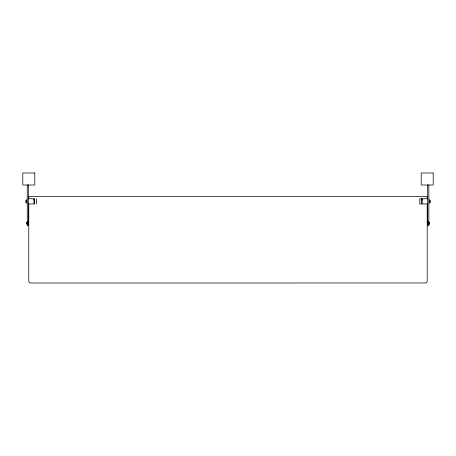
<?xml version="1.0" encoding="UTF-8"?>
<svg xmlns="http://www.w3.org/2000/svg" width="456" height="456" viewBox="0 0 456 456"><rect width="100%" height="100%" fill="white"/><g stroke="black" fill="none" stroke-linecap="round" stroke-linejoin="round"><path stroke-width="0.68" d="M34.189 199.654L34.16 200.161L34.126 199.021M421.971 199.021L421.937 200.161L421.908 199.654M34.16 199.66L34.189 199.266M28.517 198.782L34.035 198.782L34.035 203.986L28.517 203.986M427.58 198.782L422.062 198.782L422.062 203.986L427.58 203.986M26.049 202.35A2.85 1.18 0 0 1 26.049 201.951A2.85 2.839 0 0 1 26.049 200.982A2.85 1.659 0 0 1 26.049 200.418A2.844 1.174 0 0 0 26.049 200.817A2.85 2.839 0 0 0 26.049 201.786A2.85 1.659 0 0 0 26.049 202.35L26.824 202.35M421.908 199.266L421.937 199.66M429.37 199.386L429.37 203.382M428.834 184.851L428.834 225.766M428.617 221.183L428.617 225.184M427.58 184.851L427.58 225.783M427.198 198.73L427.198 196.599L28.768 196.599L28.768 198.73M427.198 203.695L427.198 280.999L426.742 282.412L425.881 282.976L30.335 282.999L29.224 282.412L28.768 280.999L28.768 203.695M36.349 198.782L36.349 203.986M34.285 198.782L34.285 203.986M28.517 184.851L28.517 225.783M27.48 221.183L27.48 225.184M27.263 184.851L27.263 225.766M26.727 199.386L26.727 203.382M34.798 173.001L22.8 173.001L22.8 184.999L34.798 184.999L34.798 173.001M433.2 173.001L421.202 173.001L421.202 184.999L433.2 184.999L433.2 173.001M421.811 198.782L419.748 198.782L419.748 203.986L421.811 203.986L421.811 198.782M429.295 224.152A2.85 1.659 0 0 0 429.295 223.582A2.85 2.839 0 0 0 429.295 222.613A2.844 1.174 0 0 0 429.295 222.214A2.85 1.659 0 0 1 429.295 222.779A2.85 2.839 0 0 1 429.295 223.748A2.85 1.18 0 0 1 429.295 224.152M430.048 202.35A2.85 1.659 0 0 0 430.048 201.786A2.85 2.839 0 0 0 430.048 200.817A2.844 1.174 0 0 0 430.048 200.418A2.85 1.659 0 0 1 430.048 200.982A2.85 2.839 0 0 1 430.048 201.951A2.85 1.18 0 0 1 430.048 202.35M26.801 223.582A2.85 1.659 0 0 0 26.801 224.152A2.85 1.18 0 0 1 26.801 223.748A2.85 2.839 0 0 1 26.801 222.779A2.85 1.659 0 0 1 26.801 222.214A2.844 1.174 0 0 0 26.801 222.613A2.85 2.839 0 0 0 26.801 223.582"/></g></svg>
